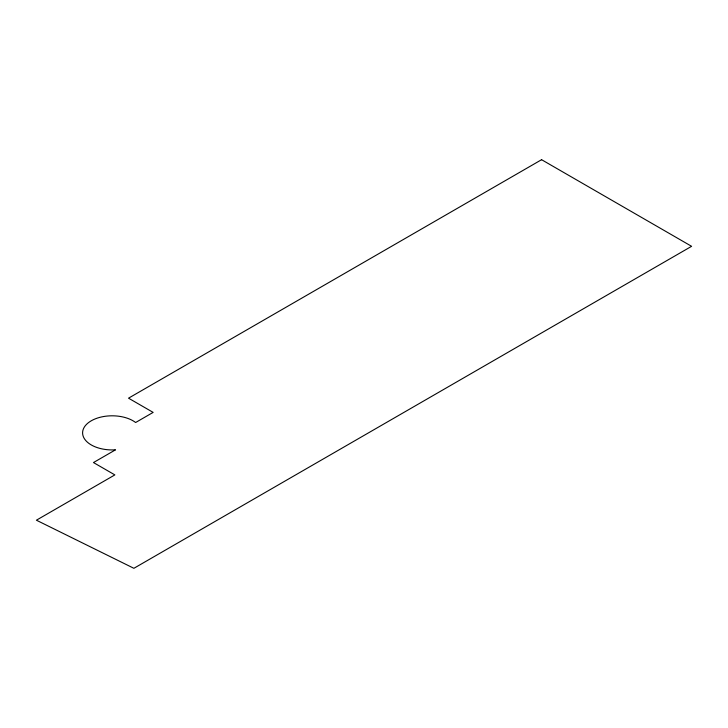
<?xml version="1.0" encoding="UTF-8"?>
<svg xmlns="http://www.w3.org/2000/svg" width="728" height="728" viewBox="0 0 728 728"><rect width="100%" height="100%" fill="white"/><g stroke="black" fill="none" stroke-linecap="round" stroke-linejoin="round"><path stroke-width="1.09" d="M541.587 159.696L128.528 398.18L153.144 412.394L135.636 422.504A29.566 17.072 0 0 0 84.948 426.189A29.566 17.072 0 0 0 115.525 449.822L93.475 462.553L114.86 474.902L36.4 520.202L133.888 568.304L691.6 246.31L541.587 159.696"/></g></svg>
